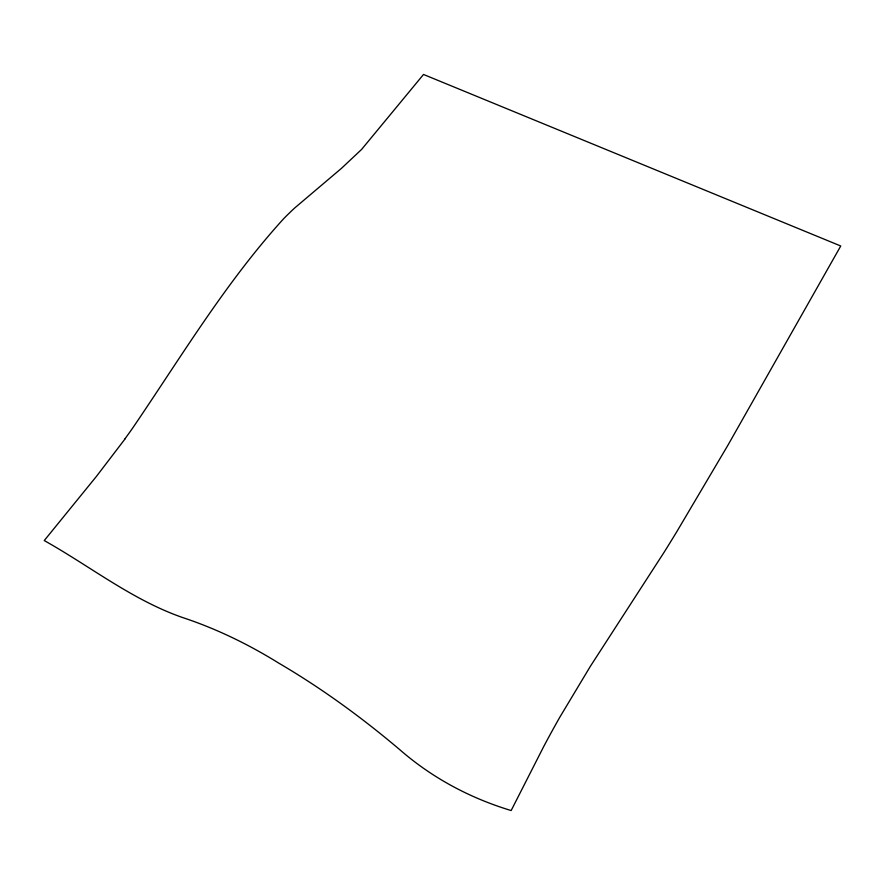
<?xml version="1.0" encoding="UTF-8"?>
<svg xmlns="http://www.w3.org/2000/svg" width="885" height="885" viewBox="0 0 885 885"><rect width="100%" height="100%" fill="white"/><g stroke="black" fill="none" stroke-linecap="round" stroke-linejoin="round"><path stroke-width="1.33" d="M125.006 438.971L96.421 476.407L44.25 540.558C90.281 566.334 132.628 600.24 182.974 617.664C216.548 628.792 248.519 644.38 278.554 662.998C321.587 688.22 361.954 717.646 399.987 749.861C432.19 777.926 470.322 798.259 511.154 810.538L543.921 746.144A158.692 20.831 -62.4 0 1 559.906 717.038L590.383 666.283L664.248 552.041A1053.825 226.228 -68.6 0 0 676.737 531.797L728.078 444.945L840.75 245.997L423.517 74.462L361.611 149.41L341.444 168.36L294.816 207.875A232.301 98.423 -62.4 0 0 283.775 218.584C225.719 282.326 181.182 356.843 132.794 427.875A436.205 296.962 -56.8 0 1 124.907 438.883"/></g></svg>
